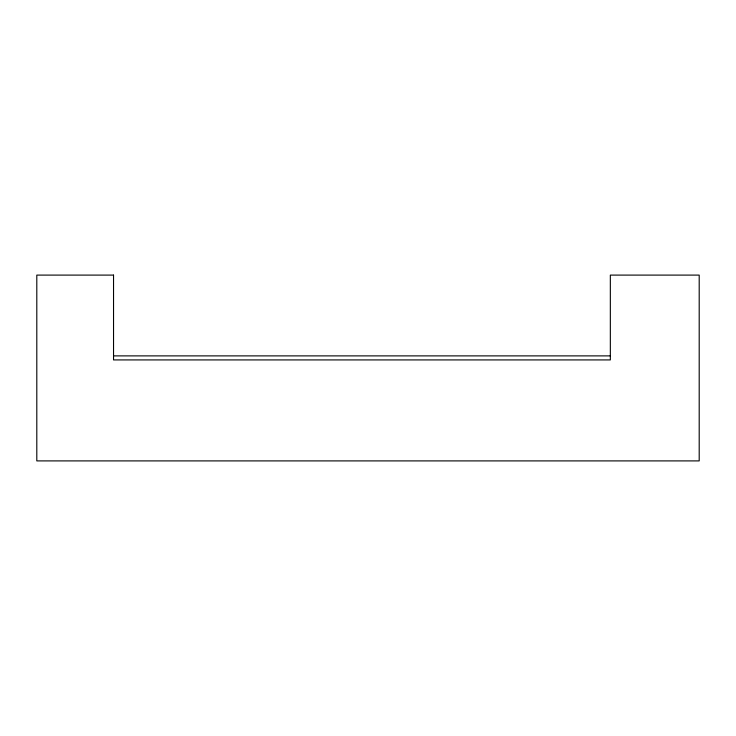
<?xml version="1.0" encoding="UTF-8"?>
<svg xmlns="http://www.w3.org/2000/svg" width="736" height="736" viewBox="0 0 736 736"><rect width="100%" height="100%" fill="white"/><g stroke="black" fill="none" stroke-linecap="round" stroke-linejoin="round"><path stroke-width="1.1" d="M113.537 355.884L610.337 355.884M113.537 275.098L36.8 275.098L36.8 460.902L699.2 460.902L699.2 275.098L610.337 275.098L610.337 359.922L113.537 359.922L113.537 275.098"/></g></svg>
